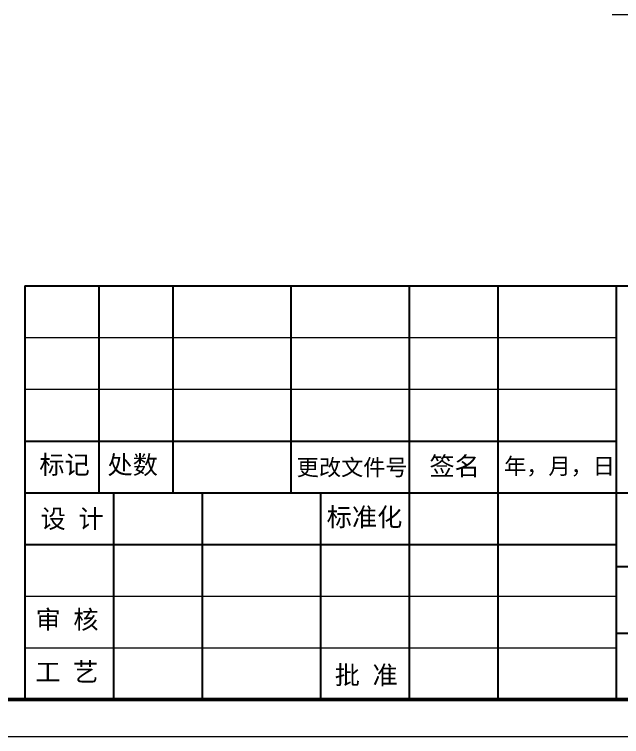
# Model space of a CAD drawing. Header units: millimetres. Extents: x 2517 to 6633, y 792 to 3241.
# Drawn here: x 2737.5 to 2803.2, y 852.9 to 931 of the extents above; entities that cross this region are included whole.
import ezdxf

# ---------------------------------------------------------------- set-up
doc = ezdxf.new("R2010")
doc.units = ezdxf.units.MM
doc.linetypes.add('CENTER', pattern=[50.8, 31.75, -6.35, 6.35, -6.35])
for name, color, linetype, lineweight in [('中心线', 1, 'CENTER', 9), ('实线', 7, 'Continuous', 25), ('引导线', 6, 'Continuous', 9), ('文本', 3, 'Continuous', 15), ('粗实线', 9, 'Continuous', 50)]:
    doc.layers.add(name, color=color, linetype=linetype, lineweight=lineweight)
doc.styles.get("Standard").update_dxf_attribs({"font": 'simfang.ttf'})

msp = doc.modelspace()

# ---------------------------------------------------------------- linework, layer by layer
at = {"layer": '中心线', "ltscale": 0.1}
msp.add_line((2802.2038, 931.0471), (2832.2258, 931.0471), dxfattribs=at)
at = {"layer": '实线'}
for p, q in [((2738.6073, 901.6592), (2882.6188, 901.6592)), ((2738.6223, 901.6592), (2738.6223, 856.8556)), ((2746.623, 901.6592), (2746.623, 879.2574)), ((2754.6236, 901.6592), (2754.6236, 879.2574)), ((2767.4246, 901.6592), (2767.4246, 879.2574)), ((2780.2256, 901.6592), (2780.2256, 856.8556)), ((2789.8264, 901.6592), (2789.8264, 856.8556)), ((2802.6274, 901.6592), (2802.6274, 856.8556)), ((2738.6073, 884.8579), (2802.6274, 884.8579)), ((2738.6073, 879.2574), (2802.6274, 879.2574)), ((2748.2231, 879.2574), (2748.2231, 856.8556)), ((2757.8238, 879.2574), (2757.8238, 856.8556)), ((2770.6249, 879.2574), (2770.6249, 856.8556)), ((2802.6274, 879.2574), (2842.6156, 879.2574)), ((2738.6073, 873.657), (2802.6274, 873.657)), ((2802.6274, 871.2568), (2882.6188, 871.2568)), ((2802.6274, 864.0562), (2842.6156, 864.0562)), ((2738.6073, 856.8556), (2882.6188, 856.8556))]:
    msp.add_line(p, q, dxfattribs=at)
at = {"layer": '引导线'}
for p, q in [((2738.6073, 896.0588), (2802.6274, 896.0588)), ((2738.6073, 890.4583), (2802.6274, 890.4583)), ((2738.6073, 868.0565), (2802.6274, 868.0565)), ((2738.6073, 862.4561), (2802.6274, 862.4561)), ((2550.5922, 852.8553), (2886.6191, 852.8553))]:
    msp.add_line(p, q, dxfattribs=at)
at = {"layer": '粗实线'}
msp.add_line((2570.5938, 856.8556), (2882.6188, 856.8556), dxfattribs=at)

# ---------------------------------------------------------------- texts
at = {"layer": '文本', "ltscale": 0.2, "attachment_point": 5}
for s, insert, char_height, width in [('标记', (2742.915, 882.1847), 2.00016, 11.610209), ('处数', (2750.2915, 882.1672), 2.00016, 11.610209), ('更改文件号', (2774.0511, 881.9022), 1.76014, 25.752593), ('签名', (2785.1438, 882.0297), 2.00016, 11.610209), ('年，月，日', (2796.4986, 882.0126), 1.76014, 11.610209), ('设 计', (2743.733, 876.3292), 2.00016, 11.610209), ('标准化', (2775.387, 876.5112), 2.00016, 11.610209), ('审 核', (2743.1865, 865.4159), 2.00016, 11.610209), ('工 艺', (2743.1546, 859.7773), 2.00016, 11.610209), ('批 准', (2775.5692, 859.4042), 2.00016, 11.610209)]:
    msp.add_mtext(s, dxfattribs=dict(at, insert=insert, char_height=char_height, width=width))

doc.saveas('drawing.dxf')
